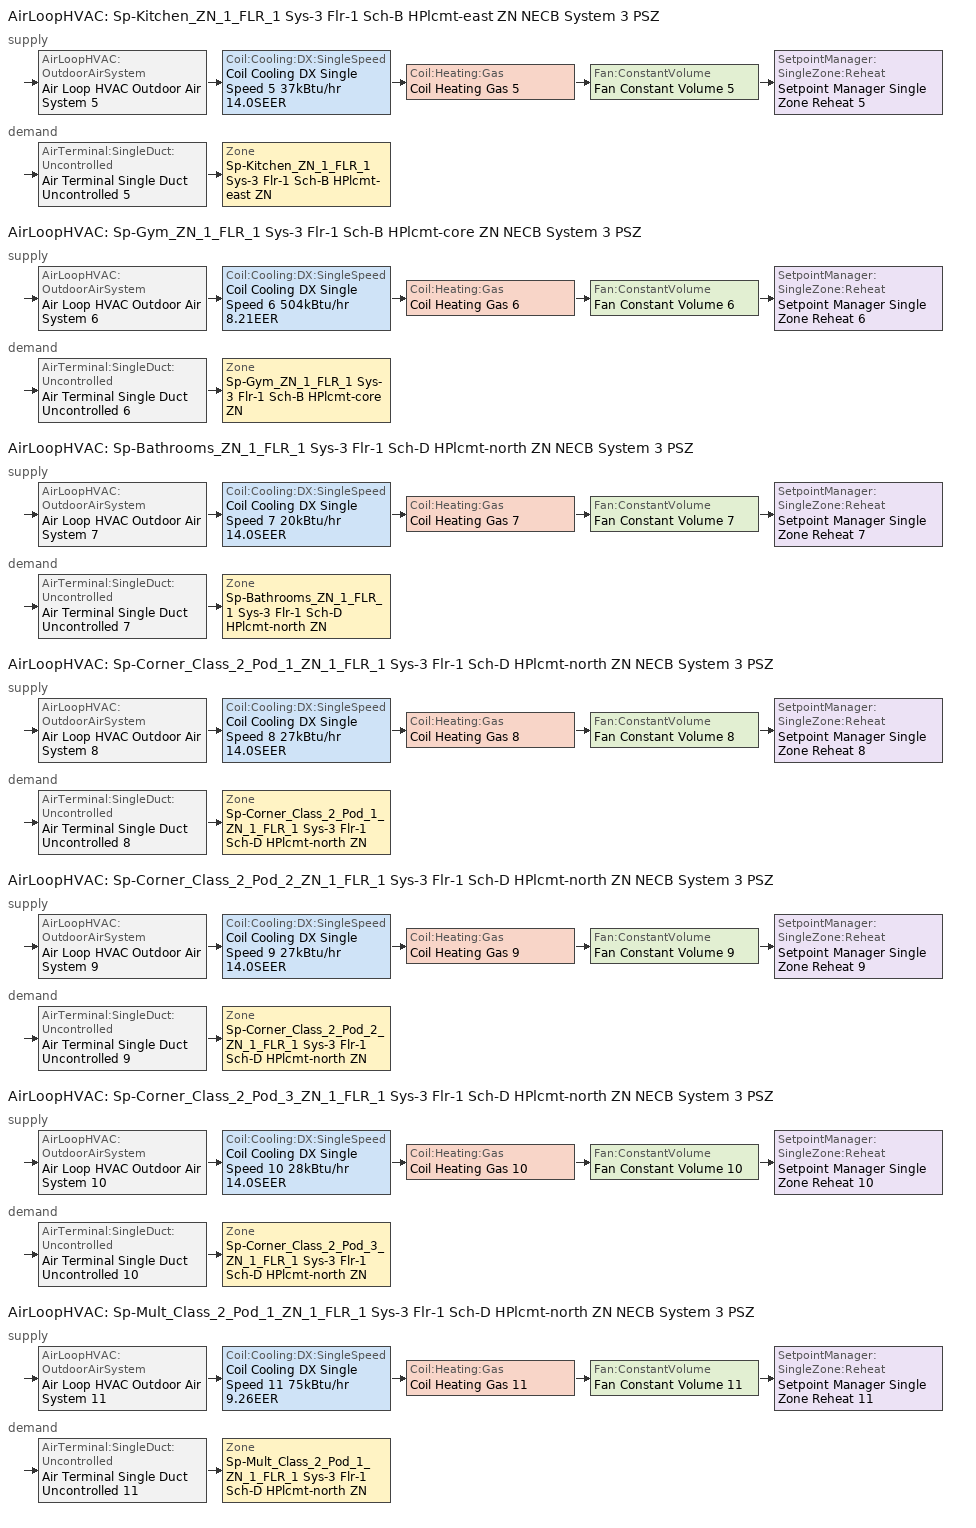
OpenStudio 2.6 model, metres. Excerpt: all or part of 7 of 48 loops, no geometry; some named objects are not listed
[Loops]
AirLoopHVAC 'Sp-Kitchen_ZN_1_FLR_1 Sys-3 Flr-1 Sch-B HPlcmt-east ZN NECB System 3 PSZ'
 supply: AirLoopHVAC:OutdoorAirSystem 'Air Loop HVAC Outdoor Air System 5' > Coil:Cooling:DX:SingleSpeed 'Coil Cooling DX Single Speed 5 37kBtu/hr 14.0SEER' > Coil:Heating:Gas 'Coil Heating Gas 5' > Fan:ConstantVolume 'Fan Constant Volume 5' > SetpointManager:SingleZone:Reheat 'Setpoint Manager Single Zone Reheat 5'
 demand: AirTerminal:SingleDuct:Uncontrolled 'Air Terminal Single Duct Uncontrolled 5' > Zone 'Sp-Kitchen_ZN_1_FLR_1 Sys-3 Flr-1 Sch-B HPlcmt-east ZN'
AirLoopHVAC 'Sp-Gym_ZN_1_FLR_1 Sys-3 Flr-1 Sch-B HPlcmt-core ZN NECB System 3 PSZ'
 supply: AirLoopHVAC:OutdoorAirSystem 'Air Loop HVAC Outdoor Air System 6' > Coil:Cooling:DX:SingleSpeed 'Coil Cooling DX Single Speed 6 504kBtu/hr 8.21EER' > Coil:Heating:Gas 'Coil Heating Gas 6' > Fan:ConstantVolume 'Fan Constant Volume 6' > SetpointManager:SingleZone:Reheat 'Setpoint Manager Single Zone Reheat 6'
 demand: AirTerminal:SingleDuct:Uncontrolled 'Air Terminal Single Duct Uncontrolled 6' > Zone 'Sp-Gym_ZN_1_FLR_1 Sys-3 Flr-1 Sch-B HPlcmt-core ZN'
AirLoopHVAC 'Sp-Bathrooms_ZN_1_FLR_1 Sys-3 Flr-1 Sch-D HPlcmt-north ZN NECB System 3 PSZ'
 supply: AirLoopHVAC:OutdoorAirSystem 'Air Loop HVAC Outdoor Air System 7' > Coil:Cooling:DX:SingleSpeed 'Coil Cooling DX Single Speed 7 20kBtu/hr 14.0SEER' > Coil:Heating:Gas 'Coil Heating Gas 7' > Fan:ConstantVolume 'Fan Constant Volume 7' > SetpointManager:SingleZone:Reheat 'Setpoint Manager Single Zone Reheat 7'
 demand: AirTerminal:SingleDuct:Uncontrolled 'Air Terminal Single Duct Uncontrolled 7' > Zone 'Sp-Bathrooms_ZN_1_FLR_1 Sys-3 Flr-1 Sch-D HPlcmt-north ZN'
AirLoopHVAC 'Sp-Corner_Class_2_Pod_1_ZN_1_FLR_1 Sys-3 Flr-1 Sch-D HPlcmt-north ZN NECB System 3 PSZ'
 supply: AirLoopHVAC:OutdoorAirSystem 'Air Loop HVAC Outdoor Air System 8' > Coil:Cooling:DX:SingleSpeed 'Coil Cooling DX Single Speed 8 27kBtu/hr 14.0SEER' > Coil:Heating:Gas 'Coil Heating Gas 8' > Fan:ConstantVolume 'Fan Constant Volume 8' > SetpointManager:SingleZone:Reheat 'Setpoint Manager Single Zone Reheat 8'
 demand: AirTerminal:SingleDuct:Uncontrolled 'Air Terminal Single Duct Uncontrolled 8' > Zone 'Sp-Corner_Class_2_Pod_1_ZN_1_FLR_1 Sys-3 Flr-1 Sch-D HPlcmt-north ZN'
AirLoopHVAC 'Sp-Corner_Class_2_Pod_2_ZN_1_FLR_1 Sys-3 Flr-1 Sch-D HPlcmt-north ZN NECB System 3 PSZ'
 supply: AirLoopHVAC:OutdoorAirSystem 'Air Loop HVAC Outdoor Air System 9' > Coil:Cooling:DX:SingleSpeed 'Coil Cooling DX Single Speed 9 27kBtu/hr 14.0SEER' > Coil:Heating:Gas 'Coil Heating Gas 9' > Fan:ConstantVolume 'Fan Constant Volume 9' > SetpointManager:SingleZone:Reheat 'Setpoint Manager Single Zone Reheat 9'
 demand: AirTerminal:SingleDuct:Uncontrolled 'Air Terminal Single Duct Uncontrolled 9' > Zone 'Sp-Corner_Class_2_Pod_2_ZN_1_FLR_1 Sys-3 Flr-1 Sch-D HPlcmt-north ZN'
AirLoopHVAC 'Sp-Corner_Class_2_Pod_3_ZN_1_FLR_1 Sys-3 Flr-1 Sch-D HPlcmt-north ZN NECB System 3 PSZ'
 supply: AirLoopHVAC:OutdoorAirSystem 'Air Loop HVAC Outdoor Air System 10' > Coil:Cooling:DX:SingleSpeed 'Coil Cooling DX Single Speed 10 28kBtu/hr 14.0SEER' > Coil:Heating:Gas 'Coil Heating Gas 10' > Fan:ConstantVolume 'Fan Constant Volume 10' > SetpointManager:SingleZone:Reheat 'Setpoint Manager Single Zone Reheat 10'
 demand: AirTerminal:SingleDuct:Uncontrolled 'Air Terminal Single Duct Uncontrolled 10' > Zone 'Sp-Corner_Class_2_Pod_3_ZN_1_FLR_1 Sys-3 Flr-1 Sch-D HPlcmt-north ZN'
AirLoopHVAC 'Sp-Mult_Class_2_Pod_1_ZN_1_FLR_1 Sys-3 Flr-1 Sch-D HPlcmt-north ZN NECB System 3 PSZ'
 supply: AirLoopHVAC:OutdoorAirSystem 'Air Loop HVAC Outdoor Air System 11' > Coil:Cooling:DX:SingleSpeed 'Coil Cooling DX Single Speed 11 75kBtu/hr 9.26EER' > Coil:Heating:Gas 'Coil Heating Gas 11' > Fan:ConstantVolume 'Fan Constant Volume 11' > SetpointManager:SingleZone:Reheat 'Setpoint Manager Single Zone Reheat 11'
 demand: AirTerminal:SingleDuct:Uncontrolled 'Air Terminal Single Duct Uncontrolled 11' > Zone 'Sp-Mult_Class_2_Pod_1_ZN_1_FLR_1 Sys-3 Flr-1 Sch-D HPlcmt-north ZN'
[Sizing:Zone] Zone Cooling Design Supply Air Temperature Input Method=SupplyAirTemperature; Zone Cooling Design Supply Air Temperature {C}=13; Zone Cooling Design Supply Air Temperature Difference {deltaC}=11.11; Zone Heating Design Supply Air Temperature Input Method=SupplyAirTemperature; Zone Heating Design Supply Air Temperature {C}=43; Zone Heating Design Supply Air Temperature Difference {deltaC}=11.11; Zone Cooling Design Supply Air Humidity Ratio {kg-H2O/kg-air}=0.0085; Zone Heating Design Supply Air Humidity Ratio {kg-H2O/kg-air}=0.008; Zone Heating Sizing Factor=1.3; Zone Cooling Sizing Factor=1.1; Cooling Design Air Flow Method=DesignDay; Heating Design Air Flow Method=DesignDay; Account for Dedicated Outdoor Air System=No; Dedicated Outdoor Air System Control Strategy=NeutralSupplyAir; Dedicated Outdoor Air Low Setpoint Temperature for Design {C}=autosize; Dedicated Outdoor Air High Setpoint Temperature for Design {C}=autosize
Sp-Kitchen_ZN_1_FLR_1 Sys-3 Flr-1 Sch-B HPlcmt-east ZN; Sp-Gym_ZN_1_FLR_1 Sys-3 Flr-1 Sch-B HPlcmt-core ZN; Sp-Bathrooms_ZN_1_FLR_1 Sys-3 Flr-1 Sch-D HPlcmt-north ZN; Sp-Corner_Class_2_Pod_1_ZN_1_FLR_1 Sys-3 Flr-1 Sch-D HPlcmt-north ZN; Sp-Corner_Class_2_Pod_2_ZN_1_FLR_1 Sys-3 Flr-1 Sch-D HPlcmt-north ZN; Sp-Corner_Class_2_Pod_3_ZN_1_FLR_1 Sys-3 Flr-1 Sch-D HPlcmt-north ZN; Sp-Mult_Class_2_Pod_1_ZN_1_FLR_1 Sys-3 Flr-1 Sch-D HPlcmt-north ZN
[Zone equipment]
Sp-Kitchen_ZN_1_FLR_1 Sys-3 Flr-1 Sch-B HPlcmt-east ZN: Air Terminal Single Duct Uncontrolled 5, Zone HVAC Baseboard Convective Water 5
Sp-Gym_ZN_1_FLR_1 Sys-3 Flr-1 Sch-B HPlcmt-core ZN: Air Terminal Single Duct Uncontrolled 6, Zone HVAC Baseboard Convective Water 6
Sp-Bathrooms_ZN_1_FLR_1 Sys-3 Flr-1 Sch-D HPlcmt-north ZN: Air Terminal Single Duct Uncontrolled 7, Zone HVAC Baseboard Convective Water 7
Sp-Corner_Class_2_Pod_1_ZN_1_FLR_1 Sys-3 Flr-1 Sch-D HPlcmt-north ZN: Air Terminal Single Duct Uncontrolled 8, Zone HVAC Baseboard Convective Water 8
Sp-Corner_Class_2_Pod_2_ZN_1_FLR_1 Sys-3 Flr-1 Sch-D HPlcmt-north ZN: Air Terminal Single Duct Uncontrolled 9, Zone HVAC Baseboard Convective Water 9
Sp-Corner_Class_2_Pod_3_ZN_1_FLR_1 Sys-3 Flr-1 Sch-D HPlcmt-north ZN: Air Terminal Single Duct Uncontrolled 10, Zone HVAC Baseboard Convective Water 10
Sp-Mult_Class_2_Pod_1_ZN_1_FLR_1 Sys-3 Flr-1 Sch-D HPlcmt-north ZN: Air Terminal Single Duct Uncontrolled 11, Zone HVAC Baseboard Convective Water 11
[AirLoopHVAC] Design Supply Air Flow Rate {m3/s}=AutoSize
Name | Availability Schedule
Sp-Kitchen_ZN_1_FLR_1 Sys-3 Flr-1 Sch-B HPlcmt-east ZN NECB System 3 PSZ | Sp-Kitchen_ZN_1_FLR_1 Sys-3 Flr-1 Sch-B HPlcmt-east ZN NECB System 3 PSZ Occ Sch
Sp-Gym_ZN_1_FLR_1 Sys-3 Flr-1 Sch-B HPlcmt-core ZN NECB System 3 PSZ | Sp-Gym_ZN_1_FLR_1 Sys-3 Flr-1 Sch-B HPlcmt-core ZN NECB System 3 PSZ Occ Sch
Sp-Bathrooms_ZN_1_FLR_1 Sys-3 Flr-1 Sch-D HPlcmt-north ZN NECB System 3 PSZ | Always On Discrete
Sp-Corner_Class_2_Pod_1_ZN_1_FLR_1 Sys-3 Flr-1 Sch-D HPlcmt-north ZN NECB System 3 PSZ | Sp-Corner_Class_2_Pod_1_ZN_1_FLR_1 Sys-3 Flr-1 Sch-D HPlcmt-north ZN NECB System 3 PSZ Occ Sch
Sp-Corner_Class_2_Pod_2_ZN_1_FLR_1 Sys-3 Flr-1 Sch-D HPlcmt-north ZN NECB System 3 PSZ | Sp-Corner_Class_2_Pod_2_ZN_1_FLR_1 Sys-3 Flr-1 Sch-D HPlcmt-north ZN NECB System 3 PSZ Occ Sch
Sp-Corner_Class_2_Pod_3_ZN_1_FLR_1 Sys-3 Flr-1 Sch-D HPlcmt-north ZN NECB System 3 PSZ | Sp-Corner_Class_2_Pod_3_ZN_1_FLR_1 Sys-3 Flr-1 Sch-D HPlcmt-north ZN NECB System 3 PSZ Occ Sch
Sp-Mult_Class_2_Pod_1_ZN_1_FLR_1 Sys-3 Flr-1 Sch-D HPlcmt-north ZN NECB System 3 PSZ | Sp-Mult_Class_2_Pod_1_ZN_1_FLR_1 Sys-3 Flr-1 Sch-D HPlcmt-north ZN NECB System 3 PSZ Occ Sch
[Sizing:System] Type of Load to Size On=Sensible; Design Outdoor Air Flow Rate {m3/s}=Autosize; Minimum System Air Flow Ratio=1; Preheat Design Temperature {C}=7; Preheat Design Humidity Ratio {kg-H2O/kg-Air}=0.008; Precool Design Temperature {C}=13; Precool Design Humidity Ratio {kg-H2O/kg-Air}=0.008; Central Cooling Design Supply Air Temperature {C}=13; Central Heating Design Supply Air Temperature {C}=43; Sizing Option=NonCoincident; 100% Outdoor Air in Cooling=No; 100% Outdoor Air in Heating=No; Central Cooling Design Supply Air Humidity Ratio {kg-H2O/kg-Air}=0.0085; Central Heating Design Supply Air Humidity Ratio {kg-H2O/kg-Air}=0.008; Cooling Design Air Flow Method=DesignDay; Cooling Design Air Flow Rate {m3/s}=0; Heating Design Air Flow Method=DesignDay; Heating Design Air Flow Rate {m3/s}=0; System Outdoor Air Method=ZoneSum; Zone Maximum Outdoor Air Fraction=1; Cooling Supply Air Flow Rate Per Floor Area {m3/s-m2}=0.00996765; Cooling Fraction of Autosized Cooling Supply Air Flow Rate=1; Cooling Supply Air Flow Rate Per Unit Cooling Capacity {m3/s-W}=3.94755e-05; Heating Supply Air Flow Rate Per Floor Area {m3/s-m2}=0.00996765; Heating Fraction of Autosized Heating Supply Air Flow Rate=1; Heating Fraction of Autosized Cooling Supply Air Flow Rate=1; Heating Supply Air Flow Rate Per Unit Heating Capacity {m3/s-W}=3.15882e-05; Cooling Design Capacity Method=CoolingDesignCapacity; Cooling Design Capacity {W}=autosize; Cooling Design Capacity Per Floor Area {W/m2}=234.7; Fraction of Autosized Cooling Design Capacity=1; Heating Design Capacity Method=HeatingDesignCapacity; Heating Design Capacity {W}=autosize; Heating Design Capacity Per Floor Area {W/m2}=157; Fraction of Autosized Heating Design Capacity=1; Central Cooling Capacity Control Method=OnOff
Sp-Kitchen_ZN_1_FLR_1 Sys-3 Flr-1 Sch-B HPlcmt-east ZN NECB System 3 PSZ; Sp-Gym_ZN_1_FLR_1 Sys-3 Flr-1 Sch-B HPlcmt-core ZN NECB System 3 PSZ; Sp-Bathrooms_ZN_1_FLR_1 Sys-3 Flr-1 Sch-D HPlcmt-north ZN NECB System 3 PSZ; Sp-Corner_Class_2_Pod_1_ZN_1_FLR_1 Sys-3 Flr-1 Sch-D HPlcmt-north ZN NECB System 3 PSZ; Sp-Corner_Class_2_Pod_2_ZN_1_FLR_1 Sys-3 Flr-1 Sch-D HPlcmt-north ZN NECB System 3 PSZ; Sp-Corner_Class_2_Pod_3_ZN_1_FLR_1 Sys-3 Flr-1 Sch-D HPlcmt-north ZN NECB System 3 PSZ; Sp-Mult_Class_2_Pod_1_ZN_1_FLR_1 Sys-3 Flr-1 Sch-D HPlcmt-north ZN NECB System 3 PSZ
[Fan:ConstantVolume] Availability Schedule=Always On Discrete; Fan Efficiency=0.39975; Pressure Rise {Pa}=640; Maximum Flow Rate {m3/s}=AutoSize; Motor Efficiency=0.615
Fan Constant Volume 5; Fan Constant Volume 6; Fan Constant Volume 7; Fan Constant Volume 8; Fan Constant Volume 9; Fan Constant Volume 10; Fan Constant Volume 11
[Coil:Heating:Gas] Availability Schedule=Always On Discrete; Nominal Capacity {W}=AutoSize; Parasitic Electric Load {W}=0; Part Load Fraction Correlation Curve=FURNACE-EFFPLR-NECB2011; Parasitic Gas Load {W}=0
Name | Gas Burner Efficiency
Coil Heating Gas 5; Coil Heating Gas 7; Coil Heating Gas 8; Coil Heating Gas 9; Coil Heating Gas 10 | 0.924
Coil Heating Gas 6; Coil Heating Gas 11 | 0.81
[Coil:Cooling:DX:SingleSpeed] Availability Schedule=Always On Discrete; Rated Total Cooling Capacity {W}=autosize; Rated Sensible Heat Ratio=autosize; Rated Air Flow Rate {m3/s}=autosize; Rated Evaporator Fan Power Per Volume Flow Rate {W/(m3/s)}=773.3; Total Cooling Capacity Function of Temperature Curve=DXCOOL-NECB2011-REF-CAPFT; Total Cooling Capacity Function of Flow Fraction Curve=DXCOOL-NECB2011-REF-CAPFFLOW; Energy Input Ratio Function of Temperature Curve=DXCOOL-NECB2011-REF-COOLEIRFT; Energy Input Ratio Function of Flow Fraction Curve=DXCOOL-NECB2011-REF-COOLEIRFFLOW; Part Load Fraction Correlation Curve=DXCOOL-NECB2011-REF-COOLPLFFPLR; Condenser Type=AirCooled; Evaporative Condenser Effectiveness=0; Evaporative Condenser Air Flow Rate {m3/s}=Autosize; Evaporative Condenser Pump Rated Power Consumption {W}=Autosize; Crankcase Heater Capacity {W}=0; Maximum Outdoor Dry-Bulb Temperature for Crankcase Heater Operation {C}=0; Basin Heater Capacity {W/K}=0; Basin Heater Setpoint Temperature {C}=10
Name | Rated COP {W/W}
Coil Cooling DX Single Speed 5 37kBtu/hr 14.0SEER; Coil Cooling DX Single Speed 7 20kBtu/hr 14.0SEER; Coil Cooling DX Single Speed 8 27kBtu/hr 14.0SEER; Coil Cooling DX Single Speed 9 27kBtu/hr 14.0SEER; Coil Cooling DX Single Speed 10 28kBtu/hr 14.0SEER | 3.8248
Coil Cooling DX Single Speed 6 504kBtu/hr 8.21EER | 3.09956
Coil Cooling DX Single Speed 11 75kBtu/hr 9.26EER | 3.18433
[Controller:OutdoorAir] Minimum Outdoor Air Flow Rate {m3/s}=autosize; Maximum Outdoor Air Flow Rate {m3/s}=Autosize; Economizer Control Action Type=ModulateFlow; Lockout Type=NoLockout; Minimum Limit Type=FixedMinimum; High Humidity Control=No
Name | Economizer Control Type | Economizer Maximum Limit Dry-Bulb Temperature {C} | Economizer Maximum Limit Enthalpy {J/kg} | Economizer Minimum Limit Dry-Bulb Temperature {C} | Minimum Outdoor Air Schedule | Controller Mechanical Ventilation | Heat Recovery Bypass Control Type
Controller Outdoor Air 5 | NoEconomizer | 28 | 64000 | -100 | Sp-Kitchen_ZN_1_FLR_1 Sys-3 Flr-1 Sch-B HPlcmt-east ZN NECB System 3 PSZ Occ Sch | Controller Mechanical Ventilation 5 | BypassWhenWithinEconomizerLimits
Controller Outdoor Air 6 | DifferentialEnthalpy |  |  |  | Sp-Gym_ZN_1_FLR_1 Sys-3 Flr-1 Sch-B HPlcmt-core ZN NECB System 3 PSZ Occ Sch | Controller Mechanical Ventilation 6 | BypassWhenOAFlowGreaterThanMinimum
Controller Outdoor Air 7 | NoEconomizer | 28 | 64000 | -100 | Always On Discrete | Controller Mechanical Ventilation 7 | BypassWhenWithinEconomizerLimits
Controller Outdoor Air 8 | NoEconomizer | 28 | 64000 | -100 | Sp-Corner_Class_2_Pod_1_ZN_1_FLR_1 Sys-3 Flr-1 Sch-D HPlcmt-north ZN NECB System 3 PSZ Occ Sch | Controller Mechanical Ventilation 8 | BypassWhenWithinEconomizerLimits
Controller Outdoor Air 9 | NoEconomizer | 28 | 64000 | -100 | Sp-Corner_Class_2_Pod_2_ZN_1_FLR_1 Sys-3 Flr-1 Sch-D HPlcmt-north ZN NECB System 3 PSZ Occ Sch | Controller Mechanical Ventilation 9 | BypassWhenWithinEconomizerLimits
Controller Outdoor Air 10 | NoEconomizer | 28 | 64000 | -100 | Sp-Corner_Class_2_Pod_3_ZN_1_FLR_1 Sys-3 Flr-1 Sch-D HPlcmt-north ZN NECB System 3 PSZ Occ Sch | Controller Mechanical Ventilation 10 | BypassWhenWithinEconomizerLimits
Controller Outdoor Air 11 | DifferentialEnthalpy |  |  |  | Sp-Mult_Class_2_Pod_1_ZN_1_FLR_1 Sys-3 Flr-1 Sch-D HPlcmt-north ZN NECB System 3 PSZ Occ Sch | Controller Mechanical Ventilation 11 | BypassWhenWithinEconomizerLimits
[Controller:MechanicalVentilation] Availability Schedule=Always On Discrete; System Outdoor Air Method=ZoneSum
Controller Mechanical Ventilation 5; Controller Mechanical Ventilation 6; Controller Mechanical Ventilation 7; Controller Mechanical Ventilation 8; Controller Mechanical Ventilation 9; Controller Mechanical Ventilation 10; Controller Mechanical Ventilation 11
[AirLoopHVAC:OutdoorAirSystem]
Name | Controller
Air Loop HVAC Outdoor Air System 5 | Controller Outdoor Air 5
Air Loop HVAC Outdoor Air System 6 | Controller Outdoor Air 6
Air Loop HVAC Outdoor Air System 7 | Controller Outdoor Air 7
Air Loop HVAC Outdoor Air System 8 | Controller Outdoor Air 8
Air Loop HVAC Outdoor Air System 9 | Controller Outdoor Air 9
Air Loop HVAC Outdoor Air System 10 | Controller Outdoor Air 10
Air Loop HVAC Outdoor Air System 11 | Controller Outdoor Air 11
[SetpointManager:SingleZone:Reheat] Minimum Supply Air Temperature {C}=13; Maximum Supply Air Temperature {C}=43
Name | Control Zone
Setpoint Manager Single Zone Reheat 5 | Sp-Kitchen_ZN_1_FLR_1 Sys-3 Flr-1 Sch-B HPlcmt-east ZN
Setpoint Manager Single Zone Reheat 6 | Sp-Gym_ZN_1_FLR_1 Sys-3 Flr-1 Sch-B HPlcmt-core ZN
Setpoint Manager Single Zone Reheat 7 | Sp-Bathrooms_ZN_1_FLR_1 Sys-3 Flr-1 Sch-D HPlcmt-north ZN
Setpoint Manager Single Zone Reheat 8 | Sp-Corner_Class_2_Pod_1_ZN_1_FLR_1 Sys-3 Flr-1 Sch-D HPlcmt-north ZN
Setpoint Manager Single Zone Reheat 9 | Sp-Corner_Class_2_Pod_2_ZN_1_FLR_1 Sys-3 Flr-1 Sch-D HPlcmt-north ZN
Setpoint Manager Single Zone Reheat 10 | Sp-Corner_Class_2_Pod_3_ZN_1_FLR_1 Sys-3 Flr-1 Sch-D HPlcmt-north ZN
Setpoint Manager Single Zone Reheat 11 | Sp-Mult_Class_2_Pod_1_ZN_1_FLR_1 Sys-3 Flr-1 Sch-D HPlcmt-north ZN
[AirTerminal:SingleDuct:Uncontrolled] Availability Schedule=Always On Discrete; Maximum Air Flow Rate {m3/s}=AutoSize
Air Terminal Single Duct Uncontrolled 5; Air Terminal Single Duct Uncontrolled 6; Air Terminal Single Duct Uncontrolled 7; Air Terminal Single Duct Uncontrolled 8; Air Terminal Single Duct Uncontrolled 9; Air Terminal Single Duct Uncontrolled 10; Air Terminal Single Duct Uncontrolled 11
[Schedule:Ruleset]
Name | Default Day Schedule | Summer Design Day Schedule | Winter Design Day Schedule
Sp-Corner_Class_2_Pod_1_ZN_1_FLR_1 Sys-3 Flr-1 Sch-D HPlcmt-north ZN NECB System 3 PSZ Occ Sch | Sp-Corner_Class_2_Pod_1_ZN_1_FLR_1 Sys-3 Flr-1 Sch-D HPlcmt-north ZN NECB System 3 PSZ Occ Sch Default | Sp-Corner_Class_2_Pod_1_ZN_1_FLR_1 Sys-3 Flr-1 Sch-D HPlcmt-north ZN NECB System 3 PSZ Occ Sch Summer Design Day | Sp-Corner_Class_2_Pod_1_ZN_1_FLR_1 Sys-3 Flr-1 Sch-D HPlcmt-north ZN NECB System 3 PSZ Occ Sch Winter Design Day
Sp-Corner_Class_2_Pod_2_ZN_1_FLR_1 Sys-3 Flr-1 Sch-D HPlcmt-north ZN NECB System 3 PSZ Occ Sch | Sp-Corner_Class_2_Pod_2_ZN_1_FLR_1 Sys-3 Flr-1 Sch-D HPlcmt-north ZN NECB System 3 PSZ Occ Sch Default | Sp-Corner_Class_2_Pod_2_ZN_1_FLR_1 Sys-3 Flr-1 Sch-D HPlcmt-north ZN NECB System 3 PSZ Occ Sch Summer Design Day | Sp-Corner_Class_2_Pod_2_ZN_1_FLR_1 Sys-3 Flr-1 Sch-D HPlcmt-north ZN NECB System 3 PSZ Occ Sch Winter Design Day
Sp-Corner_Class_2_Pod_3_ZN_1_FLR_1 Sys-3 Flr-1 Sch-D HPlcmt-north ZN NECB System 3 PSZ Occ Sch | Sp-Corner_Class_2_Pod_3_ZN_1_FLR_1 Sys-3 Flr-1 Sch-D HPlcmt-north ZN NECB System 3 PSZ Occ Sch Default | Sp-Corner_Class_2_Pod_3_ZN_1_FLR_1 Sys-3 Flr-1 Sch-D HPlcmt-north ZN NECB System 3 PSZ Occ Sch Summer Design Day | Sp-Corner_Class_2_Pod_3_ZN_1_FLR_1 Sys-3 Flr-1 Sch-D HPlcmt-north ZN NECB System 3 PSZ Occ Sch Winter Design Day
Sp-Gym_ZN_1_FLR_1 Sys-3 Flr-1 Sch-B HPlcmt-core ZN NECB System 3 PSZ Occ Sch | Sp-Gym_ZN_1_FLR_1 Sys-3 Flr-1 Sch-B HPlcmt-core ZN NECB System 3 PSZ Occ Sch Default | Sp-Gym_ZN_1_FLR_1 Sys-3 Flr-1 Sch-B HPlcmt-core ZN NECB System 3 PSZ Occ Sch Summer Design Day | Sp-Gym_ZN_1_FLR_1 Sys-3 Flr-1 Sch-B HPlcmt-core ZN NECB System 3 PSZ Occ Sch Winter Design Day
Sp-Kitchen_ZN_1_FLR_1 Sys-3 Flr-1 Sch-B HPlcmt-east ZN NECB System 3 PSZ Occ Sch | Sp-Kitchen_ZN_1_FLR_1 Sys-3 Flr-1 Sch-B HPlcmt-east ZN NECB System 3 PSZ Occ Sch Default | Sp-Kitchen_ZN_1_FLR_1 Sys-3 Flr-1 Sch-B HPlcmt-east ZN NECB System 3 PSZ Occ Sch Summer Design Day | Sp-Kitchen_ZN_1_FLR_1 Sys-3 Flr-1 Sch-B HPlcmt-east ZN NECB System 3 PSZ Occ Sch Winter Design Day
Sp-Mult_Class_2_Pod_1_ZN_1_FLR_1 Sys-3 Flr-1 Sch-D HPlcmt-north ZN NECB System 3 PSZ Occ Sch | Sp-Mult_Class_2_Pod_1_ZN_1_FLR_1 Sys-3 Flr-1 Sch-D HPlcmt-north ZN NECB System 3 PSZ Occ Sch Default | Sp-Mult_Class_2_Pod_1_ZN_1_FLR_1 Sys-3 Flr-1 Sch-D HPlcmt-north ZN NECB System 3 PSZ Occ Sch Summer Design Day | Sp-Mult_Class_2_Pod_1_ZN_1_FLR_1 Sys-3 Flr-1 Sch-D HPlcmt-north ZN NECB System 3 PSZ Occ Sch Winter Design Day
[Schedule:Day]
Sp-Corner_Class_2_Pod_1_ZN_1_FLR_1 Sys-3 Flr-1 Sch-D HPlcmt-north ZN NECB System 3 PSZ Occ Sch Default; Sp-Corner_Class_2_Pod_1_ZN_1_FLR_1 Sys-3 Flr-1 Sch-D HPlcmt-north ZN NECB System 3 PSZ Occ Sch Winter Design Day; Sp-Corner_Class_2_Pod_1_ZN_1_FLR_1 Sys-3 Flr-1 Sch-D HPlcmt-north ZN NECB System 3 PSZ Occ Sch Summer Design Day; Sp-Corner_Class_2_Pod_2_ZN_1_FLR_1 Sys-3 Flr-1 Sch-D HPlcmt-north ZN NECB System 3 PSZ Occ Sch Default; Sp-Corner_Class_2_Pod_2_ZN_1_FLR_1 Sys-3 Flr-1 Sch-D HPlcmt-north ZN NECB System 3 PSZ Occ Sch Winter Design Day; Sp-Corner_Class_2_Pod_2_ZN_1_FLR_1 Sys-3 Flr-1 Sch-D HPlcmt-north ZN NECB System 3 PSZ Occ Sch Summer Design Day; Sp-Corner_Class_2_Pod_3_ZN_1_FLR_1 Sys-3 Flr-1 Sch-D HPlcmt-north ZN NECB System 3 PSZ Occ Sch Default; Sp-Corner_Class_2_Pod_3_ZN_1_FLR_1 Sys-3 Flr-1 Sch-D HPlcmt-north ZN NECB System 3 PSZ Occ Sch Winter Design Day; Sp-Corner_Class_2_Pod_3_ZN_1_FLR_1 Sys-3 Flr-1 Sch-D HPlcmt-north ZN NECB System 3 PSZ Occ Sch Summer Design Day; Sp-Gym_ZN_1_FLR_1 Sys-3 Flr-1 Sch-B HPlcmt-core ZN NECB System 3 PSZ Occ Sch Default; Sp-Gym_ZN_1_FLR_1 Sys-3 Flr-1 Sch-B HPlcmt-core ZN NECB System 3 PSZ Occ Sch Winter Design Day; Sp-Gym_ZN_1_FLR_1 Sys-3 Flr-1 Sch-B HPlcmt-core ZN NECB System 3 PSZ Occ Sch Summer Design Day; Sp-Kitchen_ZN_1_FLR_1 Sys-3 Flr-1 Sch-B HPlcmt-east ZN NECB System 3 PSZ Occ Sch Default; Sp-Kitchen_ZN_1_FLR_1 Sys-3 Flr-1 Sch-B HPlcmt-east ZN NECB System 3 PSZ Occ Sch Winter Design Day; Sp-Kitchen_ZN_1_FLR_1 Sys-3 Flr-1 Sch-B HPlcmt-east ZN NECB System 3 PSZ Occ Sch Summer Design Day; Sp-Mult_Class_2_Pod_1_ZN_1_FLR_1 Sys-3 Flr-1 Sch-D HPlcmt-north ZN NECB System 3 PSZ Occ Sch Default; Sp-Mult_Class_2_Pod_1_ZN_1_FLR_1 Sys-3 Flr-1 Sch-D HPlcmt-north ZN NECB System 3 PSZ Occ Sch Winter Design Day; Sp-Mult_Class_2_Pod_1_ZN_1_FLR_1 Sys-3 Flr-1 Sch-D HPlcmt-north ZN NECB System 3 PSZ Occ Sch Summer Design Day: 24, 0, 1
Sp-Corner_Class_2_Pod_1_ZN_1_FLR_1 Sys-3 Flr-1 Sch-D HPlcmt-north ZN NECB System 3 PSZ Occ Sch Monday; Sp-Corner_Class_2_Pod_1_ZN_1_FLR_1 Sys-3 Flr-1 Sch-D HPlcmt-north ZN NECB System 3 PSZ Occ Sch Tuesday; Sp-Corner_Class_2_Pod_1_ZN_1_FLR_1 Sys-3 Flr-1 Sch-D HPlcmt-north ZN NECB System 3 PSZ Occ Sch Wednesday; Sp-Corner_Class_2_Pod_1_ZN_1_FLR_1 Sys-3 Flr-1 Sch-D HPlcmt-north ZN NECB System 3 PSZ Occ Sch Thursday; Sp-Corner_Class_2_Pod_1_ZN_1_FLR_1 Sys-3 Flr-1 Sch-D HPlcmt-north ZN NECB System 3 PSZ Occ Sch Friday; Sp-Corner_Class_2_Pod_2_ZN_1_FLR_1 Sys-3 Flr-1 Sch-D HPlcmt-north ZN NECB System 3 PSZ Occ Sch Monday; Sp-Corner_Class_2_Pod_2_ZN_1_FLR_1 Sys-3 Flr-1 Sch-D HPlcmt-north ZN NECB System 3 PSZ Occ Sch Tuesday; Sp-Corner_Class_2_Pod_2_ZN_1_FLR_1 Sys-3 Flr-1 Sch-D HPlcmt-north ZN NECB System 3 PSZ Occ Sch Wednesday; Sp-Corner_Class_2_Pod_2_ZN_1_FLR_1 Sys-3 Flr-1 Sch-D HPlcmt-north ZN NECB System 3 PSZ Occ Sch Thursday; Sp-Corner_Class_2_Pod_2_ZN_1_FLR_1 Sys-3 Flr-1 Sch-D HPlcmt-north ZN NECB System 3 PSZ Occ Sch Friday; Sp-Corner_Class_2_Pod_3_ZN_1_FLR_1 Sys-3 Flr-1 Sch-D HPlcmt-north ZN NECB System 3 PSZ Occ Sch Monday; Sp-Corner_Class_2_Pod_3_ZN_1_FLR_1 Sys-3 Flr-1 Sch-D HPlcmt-north ZN NECB System 3 PSZ Occ Sch Tuesday; Sp-Corner_Class_2_Pod_3_ZN_1_FLR_1 Sys-3 Flr-1 Sch-D HPlcmt-north ZN NECB System 3 PSZ Occ Sch Wednesday; Sp-Corner_Class_2_Pod_3_ZN_1_FLR_1 Sys-3 Flr-1 Sch-D HPlcmt-north ZN NECB System 3 PSZ Occ Sch Thursday; Sp-Corner_Class_2_Pod_3_ZN_1_FLR_1 Sys-3 Flr-1 Sch-D HPlcmt-north ZN NECB System 3 PSZ Occ Sch Friday; Sp-Mult_Class_2_Pod_1_ZN_1_FLR_1 Sys-3 Flr-1 Sch-D HPlcmt-north ZN NECB System 3 PSZ Occ Sch Monday; Sp-Mult_Class_2_Pod_1_ZN_1_FLR_1 Sys-3 Flr-1 Sch-D HPlcmt-north ZN NECB System 3 PSZ Occ Sch Tuesday; Sp-Mult_Class_2_Pod_1_ZN_1_FLR_1 Sys-3 Flr-1 Sch-D HPlcmt-north ZN NECB System 3 PSZ Occ Sch Wednesday; Sp-Mult_Class_2_Pod_1_ZN_1_FLR_1 Sys-3 Flr-1 Sch-D HPlcmt-north ZN NECB System 3 PSZ Occ Sch Thursday; Sp-Mult_Class_2_Pod_1_ZN_1_FLR_1 Sys-3 Flr-1 Sch-D HPlcmt-north ZN NECB System 3 PSZ Occ Sch Friday: 9, 0, 0, 18, 0, 1, 19, 0, 0, 22, 0, 1, 24, 0, 0
Sp-Corner_Class_2_Pod_1_ZN_1_FLR_1 Sys-3 Flr-1 Sch-D HPlcmt-north ZN NECB System 3 PSZ Occ Sch Saturday; Sp-Corner_Class_2_Pod_1_ZN_1_FLR_1 Sys-3 Flr-1 Sch-D HPlcmt-north ZN NECB System 3 PSZ Occ Sch Sunday; Sp-Corner_Class_2_Pod_2_ZN_1_FLR_1 Sys-3 Flr-1 Sch-D HPlcmt-north ZN NECB System 3 PSZ Occ Sch Saturday; Sp-Corner_Class_2_Pod_2_ZN_1_FLR_1 Sys-3 Flr-1 Sch-D HPlcmt-north ZN NECB System 3 PSZ Occ Sch Sunday; Sp-Corner_Class_2_Pod_3_ZN_1_FLR_1 Sys-3 Flr-1 Sch-D HPlcmt-north ZN NECB System 3 PSZ Occ Sch Saturday; Sp-Corner_Class_2_Pod_3_ZN_1_FLR_1 Sys-3 Flr-1 Sch-D HPlcmt-north ZN NECB System 3 PSZ Occ Sch Sunday; Sp-Mult_Class_2_Pod_1_ZN_1_FLR_1 Sys-3 Flr-1 Sch-D HPlcmt-north ZN NECB System 3 PSZ Occ Sch Saturday; Sp-Mult_Class_2_Pod_1_ZN_1_FLR_1 Sys-3 Flr-1 Sch-D HPlcmt-north ZN NECB System 3 PSZ Occ Sch Sunday: 24, 0, 0
Sp-Gym_ZN_1_FLR_1 Sys-3 Flr-1 Sch-B HPlcmt-core ZN NECB System 3 PSZ Occ Sch Monday; Sp-Gym_ZN_1_FLR_1 Sys-3 Flr-1 Sch-B HPlcmt-core ZN NECB System 3 PSZ Occ Sch Tuesday; Sp-Gym_ZN_1_FLR_1 Sys-3 Flr-1 Sch-B HPlcmt-core ZN NECB System 3 PSZ Occ Sch Wednesday; Sp-Gym_ZN_1_FLR_1 Sys-3 Flr-1 Sch-B HPlcmt-core ZN NECB System 3 PSZ Occ Sch Thursday; Sp-Gym_ZN_1_FLR_1 Sys-3 Flr-1 Sch-B HPlcmt-core ZN NECB System 3 PSZ Occ Sch Friday; Sp-Kitchen_ZN_1_FLR_1 Sys-3 Flr-1 Sch-B HPlcmt-east ZN NECB System 3 PSZ Occ Sch Monday; Sp-Kitchen_ZN_1_FLR_1 Sys-3 Flr-1 Sch-B HPlcmt-east ZN NECB System 3 PSZ Occ Sch Tuesday; Sp-Kitchen_ZN_1_FLR_1 Sys-3 Flr-1 Sch-B HPlcmt-east ZN NECB System 3 PSZ Occ Sch Wednesday; Sp-Kitchen_ZN_1_FLR_1 Sys-3 Flr-1 Sch-B HPlcmt-east ZN NECB System 3 PSZ Occ Sch Thursday; Sp-Kitchen_ZN_1_FLR_1 Sys-3 Flr-1 Sch-B HPlcmt-east ZN NECB System 3 PSZ Occ Sch Friday: 1, 0, 1, 10, 0, 0, 24, 0, 1
Sp-Gym_ZN_1_FLR_1 Sys-3 Flr-1 Sch-B HPlcmt-core ZN NECB System 3 PSZ Occ Sch Saturday; Sp-Kitchen_ZN_1_FLR_1 Sys-3 Flr-1 Sch-B HPlcmt-east ZN NECB System 3 PSZ Occ Sch Saturday: 2, 0, 1, 10, 0, 0, 24, 0, 1
Sp-Gym_ZN_1_FLR_1 Sys-3 Flr-1 Sch-B HPlcmt-core ZN NECB System 3 PSZ Occ Sch Sunday; Sp-Kitchen_ZN_1_FLR_1 Sys-3 Flr-1 Sch-B HPlcmt-east ZN NECB System 3 PSZ Occ Sch Sunday: 1, 0, 0, 2, 0, 1, 11, 0, 0, 23, 0, 1, 24, 0, 0
[Schedule:Rule] Date Specification Type=DateRange; Start Month=1; Start Day=1; End Month=12
Name | Schedule Ruleset | Rule Order | Day Schedule | Apply Monday | End Day | Apply Tuesday | Apply Wednesday | Apply Thursday | Apply Friday | Apply Saturday | Apply Sunday
Sp-Corner_Class_2_Pod_1_ZN_1_FLR_1 Sys-3 Flr-1 Sch-D HPlcmt-north ZN NECB System 3 PSZ Occ Sch Monday Rule | Sp-Corner_Class_2_Pod_1_ZN_1_FLR_1 Sys-3 Flr-1 Sch-D HPlcmt-north ZN NECB System 3 PSZ Occ Sch | 6 | Sp-Corner_Class_2_Pod_1_ZN_1_FLR_1 Sys-3 Flr-1 Sch-D HPlcmt-north ZN NECB System 3 PSZ Occ Sch Monday | Yes | 25
Sp-Corner_Class_2_Pod_1_ZN_1_FLR_1 Sys-3 Flr-1 Sch-D HPlcmt-north ZN NECB System 3 PSZ Occ Sch Tuesday Rule | Sp-Corner_Class_2_Pod_1_ZN_1_FLR_1 Sys-3 Flr-1 Sch-D HPlcmt-north ZN NECB System 3 PSZ Occ Sch | 5 | Sp-Corner_Class_2_Pod_1_ZN_1_FLR_1 Sys-3 Flr-1 Sch-D HPlcmt-north ZN NECB System 3 PSZ Occ Sch Tuesday |  | 26 | Yes
Sp-Corner_Class_2_Pod_1_ZN_1_FLR_1 Sys-3 Flr-1 Sch-D HPlcmt-north ZN NECB System 3 PSZ Occ Sch Wednesday Rule | Sp-Corner_Class_2_Pod_1_ZN_1_FLR_1 Sys-3 Flr-1 Sch-D HPlcmt-north ZN NECB System 3 PSZ Occ Sch | 4 | Sp-Corner_Class_2_Pod_1_ZN_1_FLR_1 Sys-3 Flr-1 Sch-D HPlcmt-north ZN NECB System 3 PSZ Occ Sch Wednesday |  | 27 |  | Yes
Sp-Corner_Class_2_Pod_1_ZN_1_FLR_1 Sys-3 Flr-1 Sch-D HPlcmt-north ZN NECB System 3 PSZ Occ Sch Thursday Rule | Sp-Corner_Class_2_Pod_1_ZN_1_FLR_1 Sys-3 Flr-1 Sch-D HPlcmt-north ZN NECB System 3 PSZ Occ Sch | 3 | Sp-Corner_Class_2_Pod_1_ZN_1_FLR_1 Sys-3 Flr-1 Sch-D HPlcmt-north ZN NECB System 3 PSZ Occ Sch Thursday |  | 28 |  |  | Yes
Sp-Corner_Class_2_Pod_1_ZN_1_FLR_1 Sys-3 Flr-1 Sch-D HPlcmt-north ZN NECB System 3 PSZ Occ Sch Friday Rule | Sp-Corner_Class_2_Pod_1_ZN_1_FLR_1 Sys-3 Flr-1 Sch-D HPlcmt-north ZN NECB System 3 PSZ Occ Sch | 2 | Sp-Corner_Class_2_Pod_1_ZN_1_FLR_1 Sys-3 Flr-1 Sch-D HPlcmt-north ZN NECB System 3 PSZ Occ Sch Friday |  | 29 |  |  |  | Yes
Sp-Corner_Class_2_Pod_1_ZN_1_FLR_1 Sys-3 Flr-1 Sch-D HPlcmt-north ZN NECB System 3 PSZ Occ Sch Saturday Rule | Sp-Corner_Class_2_Pod_1_ZN_1_FLR_1 Sys-3 Flr-1 Sch-D HPlcmt-north ZN NECB System 3 PSZ Occ Sch | 1 | Sp-Corner_Class_2_Pod_1_ZN_1_FLR_1 Sys-3 Flr-1 Sch-D HPlcmt-north ZN NECB System 3 PSZ Occ Sch Saturday |  | 30 |  |  |  |  | Yes
Sp-Corner_Class_2_Pod_1_ZN_1_FLR_1 Sys-3 Flr-1 Sch-D HPlcmt-north ZN NECB System 3 PSZ Occ Sch Sunday Rule | Sp-Corner_Class_2_Pod_1_ZN_1_FLR_1 Sys-3 Flr-1 Sch-D HPlcmt-north ZN NECB System 3 PSZ Occ Sch | 0 | Sp-Corner_Class_2_Pod_1_ZN_1_FLR_1 Sys-3 Flr-1 Sch-D HPlcmt-north ZN NECB System 3 PSZ Occ Sch Sunday |  | 31 |  |  |  |  |  | Yes
Sp-Corner_Class_2_Pod_2_ZN_1_FLR_1 Sys-3 Flr-1 Sch-D HPlcmt-north ZN NECB System 3 PSZ Occ Sch Monday Rule | Sp-Corner_Class_2_Pod_2_ZN_1_FLR_1 Sys-3 Flr-1 Sch-D HPlcmt-north ZN NECB System 3 PSZ Occ Sch | 6 | Sp-Corner_Class_2_Pod_2_ZN_1_FLR_1 Sys-3 Flr-1 Sch-D HPlcmt-north ZN NECB System 3 PSZ Occ Sch Monday | Yes | 25
Sp-Corner_Class_2_Pod_2_ZN_1_FLR_1 Sys-3 Flr-1 Sch-D HPlcmt-north ZN NECB System 3 PSZ Occ Sch Tuesday Rule | Sp-Corner_Class_2_Pod_2_ZN_1_FLR_1 Sys-3 Flr-1 Sch-D HPlcmt-north ZN NECB System 3 PSZ Occ Sch | 5 | Sp-Corner_Class_2_Pod_2_ZN_1_FLR_1 Sys-3 Flr-1 Sch-D HPlcmt-north ZN NECB System 3 PSZ Occ Sch Tuesday |  | 26 | Yes
Sp-Corner_Class_2_Pod_2_ZN_1_FLR_1 Sys-3 Flr-1 Sch-D HPlcmt-north ZN NECB System 3 PSZ Occ Sch Wednesday Rule | Sp-Corner_Class_2_Pod_2_ZN_1_FLR_1 Sys-3 Flr-1 Sch-D HPlcmt-north ZN NECB System 3 PSZ Occ Sch | 4 | Sp-Corner_Class_2_Pod_2_ZN_1_FLR_1 Sys-3 Flr-1 Sch-D HPlcmt-north ZN NECB System 3 PSZ Occ Sch Wednesday |  | 27 |  | Yes
Sp-Corner_Class_2_Pod_2_ZN_1_FLR_1 Sys-3 Flr-1 Sch-D HPlcmt-north ZN NECB System 3 PSZ Occ Sch Thursday Rule | Sp-Corner_Class_2_Pod_2_ZN_1_FLR_1 Sys-3 Flr-1 Sch-D HPlcmt-north ZN NECB System 3 PSZ Occ Sch | 3 | Sp-Corner_Class_2_Pod_2_ZN_1_FLR_1 Sys-3 Flr-1 Sch-D HPlcmt-north ZN NECB System 3 PSZ Occ Sch Thursday |  | 28 |  |  | Yes
Sp-Corner_Class_2_Pod_2_ZN_1_FLR_1 Sys-3 Flr-1 Sch-D HPlcmt-north ZN NECB System 3 PSZ Occ Sch Friday Rule | Sp-Corner_Class_2_Pod_2_ZN_1_FLR_1 Sys-3 Flr-1 Sch-D HPlcmt-north ZN NECB System 3 PSZ Occ Sch | 2 | Sp-Corner_Class_2_Pod_2_ZN_1_FLR_1 Sys-3 Flr-1 Sch-D HPlcmt-north ZN NECB System 3 PSZ Occ Sch Friday |  | 29 |  |  |  | Yes
Sp-Corner_Class_2_Pod_2_ZN_1_FLR_1 Sys-3 Flr-1 Sch-D HPlcmt-north ZN NECB System 3 PSZ Occ Sch Saturday Rule | Sp-Corner_Class_2_Pod_2_ZN_1_FLR_1 Sys-3 Flr-1 Sch-D HPlcmt-north ZN NECB System 3 PSZ Occ Sch | 1 | Sp-Corner_Class_2_Pod_2_ZN_1_FLR_1 Sys-3 Flr-1 Sch-D HPlcmt-north ZN NECB System 3 PSZ Occ Sch Saturday |  | 30 |  |  |  |  | Yes
Sp-Corner_Class_2_Pod_2_ZN_1_FLR_1 Sys-3 Flr-1 Sch-D HPlcmt-north ZN NECB System 3 PSZ Occ Sch Sunday Rule | Sp-Corner_Class_2_Pod_2_ZN_1_FLR_1 Sys-3 Flr-1 Sch-D HPlcmt-north ZN NECB System 3 PSZ Occ Sch | 0 | Sp-Corner_Class_2_Pod_2_ZN_1_FLR_1 Sys-3 Flr-1 Sch-D HPlcmt-north ZN NECB System 3 PSZ Occ Sch Sunday |  | 31 |  |  |  |  |  | Yes
Sp-Corner_Class_2_Pod_3_ZN_1_FLR_1 Sys-3 Flr-1 Sch-D HPlcmt-north ZN NECB System 3 PSZ Occ Sch Monday Rule | Sp-Corner_Class_2_Pod_3_ZN_1_FLR_1 Sys-3 Flr-1 Sch-D HPlcmt-north ZN NECB System 3 PSZ Occ Sch | 6 | Sp-Corner_Class_2_Pod_3_ZN_1_FLR_1 Sys-3 Flr-1 Sch-D HPlcmt-north ZN NECB System 3 PSZ Occ Sch Monday | Yes | 25
Sp-Corner_Class_2_Pod_3_ZN_1_FLR_1 Sys-3 Flr-1 Sch-D HPlcmt-north ZN NECB System 3 PSZ Occ Sch Tuesday Rule | Sp-Corner_Class_2_Pod_3_ZN_1_FLR_1 Sys-3 Flr-1 Sch-D HPlcmt-north ZN NECB System 3 PSZ Occ Sch | 5 | Sp-Corner_Class_2_Pod_3_ZN_1_FLR_1 Sys-3 Flr-1 Sch-D HPlcmt-north ZN NECB System 3 PSZ Occ Sch Tuesday |  | 26 | Yes
Sp-Corner_Class_2_Pod_3_ZN_1_FLR_1 Sys-3 Flr-1 Sch-D HPlcmt-north ZN NECB System 3 PSZ Occ Sch Wednesday Rule | Sp-Corner_Class_2_Pod_3_ZN_1_FLR_1 Sys-3 Flr-1 Sch-D HPlcmt-north ZN NECB System 3 PSZ Occ Sch | 4 | Sp-Corner_Class_2_Pod_3_ZN_1_FLR_1 Sys-3 Flr-1 Sch-D HPlcmt-north ZN NECB System 3 PSZ Occ Sch Wednesday |  | 27 |  | Yes
Sp-Corner_Class_2_Pod_3_ZN_1_FLR_1 Sys-3 Flr-1 Sch-D HPlcmt-north ZN NECB System 3 PSZ Occ Sch Thursday Rule | Sp-Corner_Class_2_Pod_3_ZN_1_FLR_1 Sys-3 Flr-1 Sch-D HPlcmt-north ZN NECB System 3 PSZ Occ Sch | 3 | Sp-Corner_Class_2_Pod_3_ZN_1_FLR_1 Sys-3 Flr-1 Sch-D HPlcmt-north ZN NECB System 3 PSZ Occ Sch Thursday |  | 28 |  |  | Yes
Sp-Corner_Class_2_Pod_3_ZN_1_FLR_1 Sys-3 Flr-1 Sch-D HPlcmt-north ZN NECB System 3 PSZ Occ Sch Friday Rule | Sp-Corner_Class_2_Pod_3_ZN_1_FLR_1 Sys-3 Flr-1 Sch-D HPlcmt-north ZN NECB System 3 PSZ Occ Sch | 2 | Sp-Corner_Class_2_Pod_3_ZN_1_FLR_1 Sys-3 Flr-1 Sch-D HPlcmt-north ZN NECB System 3 PSZ Occ Sch Friday |  | 29 |  |  |  | Yes
Sp-Corner_Class_2_Pod_3_ZN_1_FLR_1 Sys-3 Flr-1 Sch-D HPlcmt-north ZN NECB System 3 PSZ Occ Sch Saturday Rule | Sp-Corner_Class_2_Pod_3_ZN_1_FLR_1 Sys-3 Flr-1 Sch-D HPlcmt-north ZN NECB System 3 PSZ Occ Sch | 1 | Sp-Corner_Class_2_Pod_3_ZN_1_FLR_1 Sys-3 Flr-1 Sch-D HPlcmt-north ZN NECB System 3 PSZ Occ Sch Saturday |  | 30 |  |  |  |  | Yes
Sp-Corner_Class_2_Pod_3_ZN_1_FLR_1 Sys-3 Flr-1 Sch-D HPlcmt-north ZN NECB System 3 PSZ Occ Sch Sunday Rule | Sp-Corner_Class_2_Pod_3_ZN_1_FLR_1 Sys-3 Flr-1 Sch-D HPlcmt-north ZN NECB System 3 PSZ Occ Sch | 0 | Sp-Corner_Class_2_Pod_3_ZN_1_FLR_1 Sys-3 Flr-1 Sch-D HPlcmt-north ZN NECB System 3 PSZ Occ Sch Sunday |  | 31 |  |  |  |  |  | Yes
Sp-Gym_ZN_1_FLR_1 Sys-3 Flr-1 Sch-B HPlcmt-core ZN NECB System 3 PSZ Occ Sch Monday Rule | Sp-Gym_ZN_1_FLR_1 Sys-3 Flr-1 Sch-B HPlcmt-core ZN NECB System 3 PSZ Occ Sch | 6 | Sp-Gym_ZN_1_FLR_1 Sys-3 Flr-1 Sch-B HPlcmt-core ZN NECB System 3 PSZ Occ Sch Monday | Yes | 25
Sp-Gym_ZN_1_FLR_1 Sys-3 Flr-1 Sch-B HPlcmt-core ZN NECB System 3 PSZ Occ Sch Tuesday Rule | Sp-Gym_ZN_1_FLR_1 Sys-3 Flr-1 Sch-B HPlcmt-core ZN NECB System 3 PSZ Occ Sch | 5 | Sp-Gym_ZN_1_FLR_1 Sys-3 Flr-1 Sch-B HPlcmt-core ZN NECB System 3 PSZ Occ Sch Tuesday |  | 26 | Yes
Sp-Gym_ZN_1_FLR_1 Sys-3 Flr-1 Sch-B HPlcmt-core ZN NECB System 3 PSZ Occ Sch Wednesday Rule | Sp-Gym_ZN_1_FLR_1 Sys-3 Flr-1 Sch-B HPlcmt-core ZN NECB System 3 PSZ Occ Sch | 4 | Sp-Gym_ZN_1_FLR_1 Sys-3 Flr-1 Sch-B HPlcmt-core ZN NECB System 3 PSZ Occ Sch Wednesday |  | 27 |  | Yes
Sp-Gym_ZN_1_FLR_1 Sys-3 Flr-1 Sch-B HPlcmt-core ZN NECB System 3 PSZ Occ Sch Thursday Rule | Sp-Gym_ZN_1_FLR_1 Sys-3 Flr-1 Sch-B HPlcmt-core ZN NECB System 3 PSZ Occ Sch | 3 | Sp-Gym_ZN_1_FLR_1 Sys-3 Flr-1 Sch-B HPlcmt-core ZN NECB System 3 PSZ Occ Sch Thursday |  | 28 |  |  | Yes
Sp-Gym_ZN_1_FLR_1 Sys-3 Flr-1 Sch-B HPlcmt-core ZN NECB System 3 PSZ Occ Sch Friday Rule | Sp-Gym_ZN_1_FLR_1 Sys-3 Flr-1 Sch-B HPlcmt-core ZN NECB System 3 PSZ Occ Sch | 2 | Sp-Gym_ZN_1_FLR_1 Sys-3 Flr-1 Sch-B HPlcmt-core ZN NECB System 3 PSZ Occ Sch Friday |  | 29 |  |  |  | Yes
Sp-Gym_ZN_1_FLR_1 Sys-3 Flr-1 Sch-B HPlcmt-core ZN NECB System 3 PSZ Occ Sch Saturday Rule | Sp-Gym_ZN_1_FLR_1 Sys-3 Flr-1 Sch-B HPlcmt-core ZN NECB System 3 PSZ Occ Sch | 1 | Sp-Gym_ZN_1_FLR_1 Sys-3 Flr-1 Sch-B HPlcmt-core ZN NECB System 3 PSZ Occ Sch Saturday |  | 30 |  |  |  |  | Yes
Sp-Gym_ZN_1_FLR_1 Sys-3 Flr-1 Sch-B HPlcmt-core ZN NECB System 3 PSZ Occ Sch Sunday Rule | Sp-Gym_ZN_1_FLR_1 Sys-3 Flr-1 Sch-B HPlcmt-core ZN NECB System 3 PSZ Occ Sch | 0 | Sp-Gym_ZN_1_FLR_1 Sys-3 Flr-1 Sch-B HPlcmt-core ZN NECB System 3 PSZ Occ Sch Sunday |  | 31 |  |  |  |  |  | Yes
Sp-Kitchen_ZN_1_FLR_1 Sys-3 Flr-1 Sch-B HPlcmt-east ZN NECB System 3 PSZ Occ Sch Monday Rule | Sp-Kitchen_ZN_1_FLR_1 Sys-3 Flr-1 Sch-B HPlcmt-east ZN NECB System 3 PSZ Occ Sch | 6 | Sp-Kitchen_ZN_1_FLR_1 Sys-3 Flr-1 Sch-B HPlcmt-east ZN NECB System 3 PSZ Occ Sch Monday | Yes | 25
Sp-Kitchen_ZN_1_FLR_1 Sys-3 Flr-1 Sch-B HPlcmt-east ZN NECB System 3 PSZ Occ Sch Tuesday Rule | Sp-Kitchen_ZN_1_FLR_1 Sys-3 Flr-1 Sch-B HPlcmt-east ZN NECB System 3 PSZ Occ Sch | 5 | Sp-Kitchen_ZN_1_FLR_1 Sys-3 Flr-1 Sch-B HPlcmt-east ZN NECB System 3 PSZ Occ Sch Tuesday |  | 26 | Yes
Sp-Kitchen_ZN_1_FLR_1 Sys-3 Flr-1 Sch-B HPlcmt-east ZN NECB System 3 PSZ Occ Sch Wednesday Rule | Sp-Kitchen_ZN_1_FLR_1 Sys-3 Flr-1 Sch-B HPlcmt-east ZN NECB System 3 PSZ Occ Sch | 4 | Sp-Kitchen_ZN_1_FLR_1 Sys-3 Flr-1 Sch-B HPlcmt-east ZN NECB System 3 PSZ Occ Sch Wednesday |  | 27 |  | Yes
Sp-Kitchen_ZN_1_FLR_1 Sys-3 Flr-1 Sch-B HPlcmt-east ZN NECB System 3 PSZ Occ Sch Thursday Rule | Sp-Kitchen_ZN_1_FLR_1 Sys-3 Flr-1 Sch-B HPlcmt-east ZN NECB System 3 PSZ Occ Sch | 3 | Sp-Kitchen_ZN_1_FLR_1 Sys-3 Flr-1 Sch-B HPlcmt-east ZN NECB System 3 PSZ Occ Sch Thursday |  | 28 |  |  | Yes
Sp-Kitchen_ZN_1_FLR_1 Sys-3 Flr-1 Sch-B HPlcmt-east ZN NECB System 3 PSZ Occ Sch Friday Rule | Sp-Kitchen_ZN_1_FLR_1 Sys-3 Flr-1 Sch-B HPlcmt-east ZN NECB System 3 PSZ Occ Sch | 2 | Sp-Kitchen_ZN_1_FLR_1 Sys-3 Flr-1 Sch-B HPlcmt-east ZN NECB System 3 PSZ Occ Sch Friday |  | 29 |  |  |  | Yes
Sp-Kitchen_ZN_1_FLR_1 Sys-3 Flr-1 Sch-B HPlcmt-east ZN NECB System 3 PSZ Occ Sch Saturday Rule | Sp-Kitchen_ZN_1_FLR_1 Sys-3 Flr-1 Sch-B HPlcmt-east ZN NECB System 3 PSZ Occ Sch | 1 | Sp-Kitchen_ZN_1_FLR_1 Sys-3 Flr-1 Sch-B HPlcmt-east ZN NECB System 3 PSZ Occ Sch Saturday |  | 30 |  |  |  |  | Yes
Sp-Kitchen_ZN_1_FLR_1 Sys-3 Flr-1 Sch-B HPlcmt-east ZN NECB System 3 PSZ Occ Sch Sunday Rule | Sp-Kitchen_ZN_1_FLR_1 Sys-3 Flr-1 Sch-B HPlcmt-east ZN NECB System 3 PSZ Occ Sch | 0 | Sp-Kitchen_ZN_1_FLR_1 Sys-3 Flr-1 Sch-B HPlcmt-east ZN NECB System 3 PSZ Occ Sch Sunday |  | 31 |  |  |  |  |  | Yes
Sp-Mult_Class_2_Pod_1_ZN_1_FLR_1 Sys-3 Flr-1 Sch-D HPlcmt-north ZN NECB System 3 PSZ Occ Sch Monday Rule | Sp-Mult_Class_2_Pod_1_ZN_1_FLR_1 Sys-3 Flr-1 Sch-D HPlcmt-north ZN NECB System 3 PSZ Occ Sch | 6 | Sp-Mult_Class_2_Pod_1_ZN_1_FLR_1 Sys-3 Flr-1 Sch-D HPlcmt-north ZN NECB System 3 PSZ Occ Sch Monday | Yes | 25
Sp-Mult_Class_2_Pod_1_ZN_1_FLR_1 Sys-3 Flr-1 Sch-D HPlcmt-north ZN NECB System 3 PSZ Occ Sch Tuesday Rule | Sp-Mult_Class_2_Pod_1_ZN_1_FLR_1 Sys-3 Flr-1 Sch-D HPlcmt-north ZN NECB System 3 PSZ Occ Sch | 5 | Sp-Mult_Class_2_Pod_1_ZN_1_FLR_1 Sys-3 Flr-1 Sch-D HPlcmt-north ZN NECB System 3 PSZ Occ Sch Tuesday |  | 26 | Yes
Sp-Mult_Class_2_Pod_1_ZN_1_FLR_1 Sys-3 Flr-1 Sch-D HPlcmt-north ZN NECB System 3 PSZ Occ Sch Wednesday Rule | Sp-Mult_Class_2_Pod_1_ZN_1_FLR_1 Sys-3 Flr-1 Sch-D HPlcmt-north ZN NECB System 3 PSZ Occ Sch | 4 | Sp-Mult_Class_2_Pod_1_ZN_1_FLR_1 Sys-3 Flr-1 Sch-D HPlcmt-north ZN NECB System 3 PSZ Occ Sch Wednesday |  | 27 |  | Yes
Sp-Mult_Class_2_Pod_1_ZN_1_FLR_1 Sys-3 Flr-1 Sch-D HPlcmt-north ZN NECB System 3 PSZ Occ Sch Thursday Rule | Sp-Mult_Class_2_Pod_1_ZN_1_FLR_1 Sys-3 Flr-1 Sch-D HPlcmt-north ZN NECB System 3 PSZ Occ Sch | 3 | Sp-Mult_Class_2_Pod_1_ZN_1_FLR_1 Sys-3 Flr-1 Sch-D HPlcmt-north ZN NECB System 3 PSZ Occ Sch Thursday |  | 28 |  |  | Yes
Sp-Mult_Class_2_Pod_1_ZN_1_FLR_1 Sys-3 Flr-1 Sch-D HPlcmt-north ZN NECB System 3 PSZ Occ Sch Friday Rule | Sp-Mult_Class_2_Pod_1_ZN_1_FLR_1 Sys-3 Flr-1 Sch-D HPlcmt-north ZN NECB System 3 PSZ Occ Sch | 2 | Sp-Mult_Class_2_Pod_1_ZN_1_FLR_1 Sys-3 Flr-1 Sch-D HPlcmt-north ZN NECB System 3 PSZ Occ Sch Friday |  | 29 |  |  |  | Yes
Sp-Mult_Class_2_Pod_1_ZN_1_FLR_1 Sys-3 Flr-1 Sch-D HPlcmt-north ZN NECB System 3 PSZ Occ Sch Saturday Rule | Sp-Mult_Class_2_Pod_1_ZN_1_FLR_1 Sys-3 Flr-1 Sch-D HPlcmt-north ZN NECB System 3 PSZ Occ Sch | 1 | Sp-Mult_Class_2_Pod_1_ZN_1_FLR_1 Sys-3 Flr-1 Sch-D HPlcmt-north ZN NECB System 3 PSZ Occ Sch Saturday |  | 30 |  |  |  |  | Yes
Sp-Mult_Class_2_Pod_1_ZN_1_FLR_1 Sys-3 Flr-1 Sch-D HPlcmt-north ZN NECB System 3 PSZ Occ Sch Sunday Rule | Sp-Mult_Class_2_Pod_1_ZN_1_FLR_1 Sys-3 Flr-1 Sch-D HPlcmt-north ZN NECB System 3 PSZ Occ Sch | 0 | Sp-Mult_Class_2_Pod_1_ZN_1_FLR_1 Sys-3 Flr-1 Sch-D HPlcmt-north ZN NECB System 3 PSZ Occ Sch Sunday |  | 31 |  |  |  |  |  | Yes
[Schedule:Constant]
Always On Discrete: Value=1
[Curve:Biquadratic] Minimum Value of x=13; Maximum Value of x=24; Minimum Value of y=24; Maximum Value of y=46
Name | Coefficient1 Constant | Coefficient2 x | Coefficient3 x**2 | Coefficient4 y | Coefficient5 y**2 | Coefficient6 x*y
DXCOOL-NECB2011-REF-CAPFT | 0.867905 | 0.0142459 | 0.00055436 | -0.0075575 | 3.3e-05 | -0.0001918
DXCOOL-NECB2011-REF-COOLEIRFT | 0.116936 | 0.0284933 | -0.0004112 | 0.0214108 | 0.00016103 | -0.0006791
[Curve:Quadratic] Coefficient1 Constant=1; Coefficient2 x=0; Coefficient3 x**2=0; Minimum Value of x=0; Maximum Value of x=1
DXCOOL-NECB2011-REF-CAPFFLOW; DXCOOL-NECB2011-REF-COOLEIRFFLOW
[Curve:Cubic] Maximum Value of x=1
Name | Coefficient1 Constant | Coefficient2 x | Coefficient3 x**2 | Coefficient4 x**3 | Minimum Value of x
DXCOOL-NECB2011-REF-COOLPLFFPLR | 0.0277 | 4.9151 | -8.184 | 4.2702 | 0.7
FURNACE-EFFPLR-NECB2011 | 0.7277 | 1.0667 | -1.5174 | 0.7282 | 0
